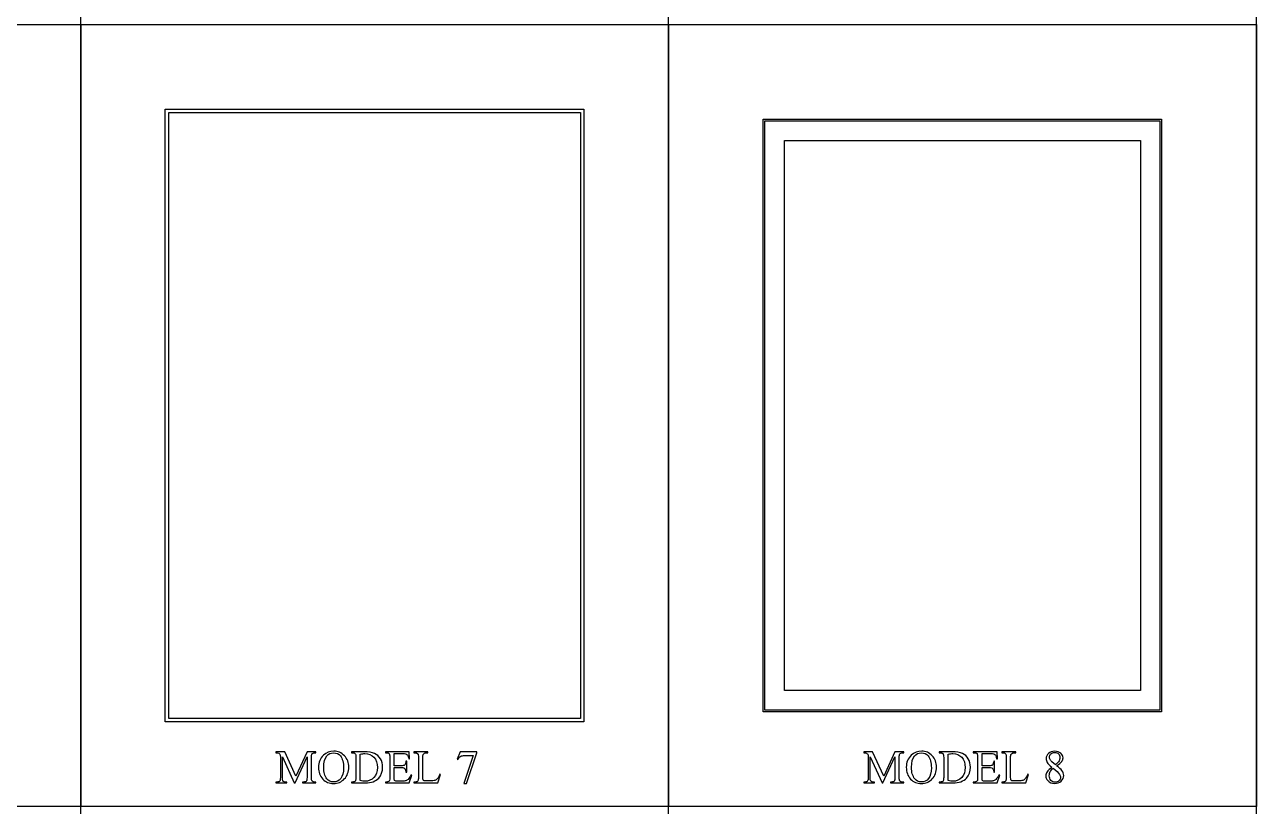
# Model space of a CAD drawing. Header units: millimetres. Extents: x 2553 to 3943, y 1218 to 3318.
# Drawn here: x 3215 to 3943, y 2143 to 2606 of the extents above; entities that cross this region are included whole.
import ezdxf

# ---------------------------------------------------------------- set-up
doc = ezdxf.new("R2010")
doc.units = ezdxf.units.MM
doc.layers.add('Katman 1', color=7, linetype='Continuous')

msp = doc.modelspace()

# ---------------------------------------------------------------- linework, layer by layer
for p, q in [((3248.43, 1218.25), (3248.43, 3068.25)), ((3595.93, 1218.25), (3595.93, 3068.25)), ((3943.43, 2143.25), (2553.43, 2143.25))]:
    msp.add_line(p, q)
msp.add_lwpolyline([(3943.43, 3068.25, 0.414214), (3693.43, 3318.25), (2803.43, 3318.25, 0.414214), (2553.43, 3068.25), (2553.43, 1218.25), (3943.43, 1218.25)], format="xyb", close=True)
for points in [[(2900.93, 2605.75), (3248.43, 2605.75), (3248.43, 2143.25), (2900.93, 2143.25)], [(3248.43, 2605.75), (3595.93, 2605.75), (3595.93, 2143.25), (3248.43, 2143.25)], [(3248.43, 2605.75), (3595.93, 2605.75), (3595.93, 2143.25), (3248.43, 2143.25)], [(3595.93, 2605.75), (3943.43, 2605.75), (3943.43, 2143.25), (3595.93, 2143.25)], [(3298.43, 2555.75), (3545.93, 2555.75), (3545.93, 2193.25), (3298.43, 2193.25)], [(3651.93, 2549.75), (3887.43, 2549.75), (3887.43, 2199.25), (3651.93, 2199.25)], [(3652.93, 2548.75), (3886.43, 2548.75), (3886.43, 2200.25), (3652.93, 2200.25)], [(3664.43, 2537.25), (3874.93, 2537.25), (3874.93, 2211.75), (3664.43, 2211.75)]]:
    msp.add_lwpolyline(points, close=True)
at = {"color": 1}
msp.add_lwpolyline([(3300.43, 2553.75), (3543.93, 2553.75), (3543.93, 2195.25), (3300.43, 2195.25)], close=True, dxfattribs=at)
at = {"layer": 'Katman 1', "color": 250}
for points, knots in [([(3374.71, 2157.15), (3374.71, 2157.15), (3367.63, 2172.58), (3367.63, 2172.58), (3367.63, 2172.58), (3367.63, 2160.33), (3367.63, 2160.33), (3367.63, 2159.2), (3367.75, 2158.49), (3368, 2158.21), (3368.34, 2157.83), (3368.87, 2157.64), (3369.6, 2157.64), (3369.6, 2157.64), (3370.26, 2157.64), (3370.26, 2157.64), (3370.26, 2157.64), (3370.26, 2157.15), (3370.26, 2157.15), (3370.26, 2157.15), (3363.81, 2157.15), (3363.81, 2157.15), (3363.81, 2157.15), (3363.81, 2157.64), (3363.81, 2157.64), (3363.81, 2157.64), (3364.47, 2157.64), (3364.47, 2157.64), (3365.25, 2157.64), (3365.81, 2157.88), (3366.14, 2158.35), (3366.34, 2158.64), (3366.44, 2159.3), (3366.44, 2160.33), (3366.44, 2160.33), (3366.44, 2172.31), (3366.44, 2172.31), (3366.44, 2173.12), (3366.35, 2173.71), (3366.17, 2174.07), (3366.04, 2174.33), (3365.8, 2174.55), (3365.46, 2174.73), (3365.12, 2174.91), (3364.57, 2174.99), (3363.81, 2174.99), (3363.81, 2174.99), (3363.81, 2175.49), (3363.81, 2175.49), (3363.81, 2175.49), (3369.07, 2175.49), (3369.07, 2175.49), (3369.07, 2175.49), (3375.68, 2161.15), (3375.68, 2161.15), (3375.68, 2161.15), (3382.24, 2175.49), (3382.24, 2175.49), (3382.24, 2175.49), (3387.44, 2175.49), (3387.44, 2175.49), (3387.44, 2175.49), (3387.44, 2174.99), (3387.44, 2174.99), (3387.44, 2174.99), (3386.8, 2174.99), (3386.8, 2174.99), (3386, 2174.99), (3385.45, 2174.76), (3385.11, 2174.29), (3384.92, 2174), (3384.81, 2173.34), (3384.81, 2172.31), (3384.81, 2172.31), (3384.81, 2160.33), (3384.81, 2160.33), (3384.81, 2159.2), (3384.94, 2158.49), (3385.2, 2158.21), (3385.53, 2157.83), (3386.07, 2157.64), (3386.8, 2157.64), (3386.8, 2157.64), (3387.44, 2157.64), (3387.44, 2157.64), (3387.44, 2157.64), (3387.44, 2157.15), (3387.44, 2157.15), (3387.44, 2157.15), (3379.58, 2157.15), (3379.58, 2157.15), (3379.58, 2157.15), (3379.58, 2157.64), (3379.58, 2157.64), (3379.58, 2157.64), (3380.24, 2157.64), (3380.24, 2157.64), (3381.04, 2157.64), (3381.59, 2157.88), (3381.91, 2158.35), (3382.11, 2158.64), (3382.21, 2159.3), (3382.21, 2160.33), (3382.21, 2160.33), (3382.21, 2172.58), (3382.21, 2172.58), (3382.21, 2172.58), (3375.16, 2157.15), (3375.16, 2157.15), (3375.16, 2157.15), (3374.71, 2157.15), (3374.71, 2157.15)], [0, 0, 0, 0, 0.027027, 0.027027, 0.027027, 0.054054, 0.054054, 0.054054, 0.081081, 0.081081, 0.081081, 0.108108, 0.108108, 0.108108, 0.135135, 0.135135, 0.135135, 0.162162, 0.162162, 0.162162, 0.189189, 0.189189, 0.189189, 0.216216, 0.216216, 0.216216, 0.243243, 0.243243, 0.243243, 0.27027, 0.27027, 0.27027, 0.297297, 0.297297, 0.297297, 0.324324, 0.324324, 0.324324, 0.351351, 0.351351, 0.351351, 0.378378, 0.378378, 0.378378, 0.405405, 0.405405, 0.405405, 0.432432, 0.432432, 0.432432, 0.459459, 0.459459, 0.459459, 0.486486, 0.486486, 0.486486, 0.513514, 0.513514, 0.513514, 0.540541, 0.540541, 0.540541, 0.567568, 0.567568, 0.567568, 0.594595, 0.594595, 0.594595, 0.621622, 0.621622, 0.621622, 0.648649, 0.648649, 0.648649, 0.675676, 0.675676, 0.675676, 0.702703, 0.702703, 0.702703, 0.72973, 0.72973, 0.72973, 0.756757, 0.756757, 0.756757, 0.783784, 0.783784, 0.783784, 0.810811, 0.810811, 0.810811, 0.837838, 0.837838, 0.837838, 0.864865, 0.864865, 0.864865, 0.891892, 0.891892, 0.891892, 0.918919, 0.918919, 0.918919, 0.945946, 0.945946, 0.945946, 0.972973, 0.972973, 0.972973, 1, 1, 1, 1]), ([(3398.11, 2175.91), (3400.49, 2175.91), (3402.55, 2175), (3404.29, 2173.2), (3406.03, 2171.39), (3406.9, 2169.13), (3406.9, 2166.43), (3406.9, 2163.64), (3406.02, 2161.33), (3404.27, 2159.49), (3402.51, 2157.65), (3400.39, 2156.73), (3397.89, 2156.73), (3395.38, 2156.73), (3393.26, 2157.63), (3391.54, 2159.42), (3389.83, 2161.22), (3388.97, 2163.54), (3388.97, 2166.39), (3388.97, 2169.3), (3389.96, 2171.67), (3391.94, 2173.51), (3393.66, 2175.11), (3395.72, 2175.91), (3398.11, 2175.91)], [0, 0, 0, 0, 0.125, 0.125, 0.125, 0.25, 0.25, 0.25, 0.375, 0.375, 0.375, 0.5, 0.5, 0.5, 0.625, 0.625, 0.625, 0.75, 0.75, 0.75, 0.875, 0.875, 0.875, 1, 1, 1, 1]), ([(3397.85, 2174.94), (3396.22, 2174.94), (3394.9, 2174.33), (3393.92, 2173.11), (3392.69, 2171.6), (3392.07, 2169.38), (3392.07, 2166.45), (3392.07, 2163.46), (3392.71, 2161.15), (3393.98, 2159.54), (3394.96, 2158.31), (3396.26, 2157.7), (3397.87, 2157.7), (3399.59, 2157.7), (3401, 2158.37), (3402.12, 2159.71), (3403.24, 2161.06), (3403.8, 2163.18), (3403.8, 2166.07), (3403.8, 2169.21), (3403.18, 2171.56), (3401.95, 2173.1), (3400.96, 2174.33), (3399.6, 2174.94), (3397.85, 2174.94)], [0, 0, 0, 0, 0.125, 0.125, 0.125, 0.25, 0.25, 0.25, 0.375, 0.375, 0.375, 0.5, 0.5, 0.5, 0.625, 0.625, 0.625, 0.75, 0.75, 0.75, 0.875, 0.875, 0.875, 1, 1, 1, 1]), ([(3408.45, 2157.15), (3408.45, 2157.15), (3408.45, 2157.64), (3408.45, 2157.64), (3408.45, 2157.64), (3409.14, 2157.64), (3409.14, 2157.64), (3409.92, 2157.64), (3410.47, 2157.89), (3410.79, 2158.39), (3410.99, 2158.68), (3411.08, 2159.35), (3411.08, 2160.38), (3411.08, 2160.38), (3411.08, 2172.25), (3411.08, 2172.25), (3411.08, 2173.4), (3410.96, 2174.11), (3410.7, 2174.4), (3410.35, 2174.8), (3409.83, 2174.99), (3409.14, 2174.99), (3409.14, 2174.99), (3408.45, 2174.99), (3408.45, 2174.99), (3408.45, 2174.99), (3408.45, 2175.49), (3408.45, 2175.49), (3408.45, 2175.49), (3415.91, 2175.49), (3415.91, 2175.49), (3418.65, 2175.49), (3420.74, 2175.18), (3422.16, 2174.56), (3423.59, 2173.94), (3424.74, 2172.9), (3425.61, 2171.45), (3426.48, 2169.99), (3426.91, 2168.32), (3426.91, 2166.42), (3426.91, 2163.86), (3426.14, 2161.73), (3424.59, 2160.01), (3422.85, 2158.1), (3420.2, 2157.15), (3416.64, 2157.15), (3416.64, 2157.15), (3408.45, 2157.15), (3408.45, 2157.15)], [0, 0, 0, 0, 0.0625, 0.0625, 0.0625, 0.125, 0.125, 0.125, 0.1875, 0.1875, 0.1875, 0.25, 0.25, 0.25, 0.3125, 0.3125, 0.3125, 0.375, 0.375, 0.375, 0.4375, 0.4375, 0.4375, 0.5, 0.5, 0.5, 0.5625, 0.5625, 0.5625, 0.625, 0.625, 0.625, 0.6875, 0.6875, 0.6875, 0.75, 0.75, 0.75, 0.8125, 0.8125, 0.8125, 0.875, 0.875, 0.875, 0.9375, 0.9375, 0.9375, 1, 1, 1, 1]), ([(3413.68, 2158.49), (3414.83, 2158.24), (3415.78, 2158.11), (3416.56, 2158.11), (3418.64, 2158.11), (3420.37, 2158.85), (3421.75, 2160.32), (3423.12, 2161.79), (3423.81, 2163.78), (3423.81, 2166.29), (3423.81, 2168.82), (3423.12, 2170.82), (3421.75, 2172.28), (3420.37, 2173.74), (3418.61, 2174.47), (3416.45, 2174.47), (3415.64, 2174.47), (3414.72, 2174.34), (3413.68, 2174.08), (3413.68, 2174.08), (3413.68, 2158.49), (3413.68, 2158.49)], [0, 0, 0, 0, 0.142857, 0.142857, 0.142857, 0.285714, 0.285714, 0.285714, 0.428571, 0.428571, 0.428571, 0.571429, 0.571429, 0.571429, 0.714286, 0.714286, 0.714286, 0.857143, 0.857143, 0.857143, 1, 1, 1, 1]), ([(3433.75, 2174.5), (3433.75, 2174.5), (3433.75, 2167.25), (3433.75, 2167.25), (3433.75, 2167.25), (3437.79, 2167.25), (3437.79, 2167.25), (3438.84, 2167.25), (3439.53, 2167.4), (3439.88, 2167.72), (3440.35, 2168.13), (3440.61, 2168.86), (3440.67, 2169.9), (3440.67, 2169.9), (3441.17, 2169.9), (3441.17, 2169.9), (3441.17, 2169.9), (3441.17, 2163.51), (3441.17, 2163.51), (3441.17, 2163.51), (3440.67, 2163.51), (3440.67, 2163.51), (3440.54, 2164.4), (3440.41, 2164.98), (3440.29, 2165.23), (3440.13, 2165.55), (3439.86, 2165.8), (3439.49, 2165.98), (3439.12, 2166.16), (3438.56, 2166.25), (3437.79, 2166.25), (3437.79, 2166.25), (3433.75, 2166.25), (3433.75, 2166.25), (3433.75, 2166.25), (3433.75, 2160.2), (3433.75, 2160.2), (3433.75, 2159.39), (3433.79, 2158.89), (3433.86, 2158.72), (3433.93, 2158.54), (3434.05, 2158.4), (3434.23, 2158.3), (3434.41, 2158.19), (3434.76, 2158.14), (3435.26, 2158.14), (3435.26, 2158.14), (3438.37, 2158.14), (3438.37, 2158.14), (3439.4, 2158.14), (3440.15, 2158.22), (3440.62, 2158.36), (3441.09, 2158.5), (3441.54, 2158.79), (3441.97, 2159.21), (3442.53, 2159.77), (3443.1, 2160.61), (3443.68, 2161.74), (3443.68, 2161.74), (3444.24, 2161.74), (3444.24, 2161.74), (3444.24, 2161.74), (3442.66, 2157.15), (3442.66, 2157.15), (3442.66, 2157.15), (3428.52, 2157.15), (3428.52, 2157.15), (3428.52, 2157.15), (3428.52, 2157.64), (3428.52, 2157.64), (3428.52, 2157.64), (3429.17, 2157.64), (3429.17, 2157.64), (3429.6, 2157.64), (3430.01, 2157.75), (3430.4, 2157.96), (3430.69, 2158.1), (3430.89, 2158.32), (3430.99, 2158.61), (3431.1, 2158.9), (3431.15, 2159.49), (3431.15, 2160.38), (3431.15, 2160.38), (3431.15, 2172.31), (3431.15, 2172.31), (3431.15, 2173.47), (3431.03, 2174.19), (3430.8, 2174.45), (3430.47, 2174.81), (3429.93, 2174.99), (3429.17, 2174.99), (3429.17, 2174.99), (3428.52, 2174.99), (3428.52, 2174.99), (3428.52, 2174.99), (3428.52, 2175.49), (3428.52, 2175.49), (3428.52, 2175.49), (3442.66, 2175.49), (3442.66, 2175.49), (3442.66, 2175.49), (3442.85, 2171.45), (3442.85, 2171.45), (3442.85, 2171.45), (3442.33, 2171.45), (3442.33, 2171.45), (3442.14, 2172.43), (3441.93, 2173.09), (3441.7, 2173.46), (3441.47, 2173.82), (3441.13, 2174.1), (3440.68, 2174.29), (3440.32, 2174.43), (3439.69, 2174.5), (3438.78, 2174.5), (3438.78, 2174.5), (3433.75, 2174.5), (3433.75, 2174.5)], [0, 0, 0, 0, 0.025641, 0.025641, 0.025641, 0.051282, 0.051282, 0.051282, 0.076923, 0.076923, 0.076923, 0.102564, 0.102564, 0.102564, 0.128205, 0.128205, 0.128205, 0.153846, 0.153846, 0.153846, 0.179487, 0.179487, 0.179487, 0.205128, 0.205128, 0.205128, 0.230769, 0.230769, 0.230769, 0.25641, 0.25641, 0.25641, 0.282051, 0.282051, 0.282051, 0.307692, 0.307692, 0.307692, 0.333333, 0.333333, 0.333333, 0.358974, 0.358974, 0.358974, 0.384615, 0.384615, 0.384615, 0.410256, 0.410256, 0.410256, 0.435897, 0.435897, 0.435897, 0.461538, 0.461538, 0.461538, 0.487179, 0.487179, 0.487179, 0.512821, 0.512821, 0.512821, 0.538462, 0.538462, 0.538462, 0.564103, 0.564103, 0.564103, 0.589744, 0.589744, 0.589744, 0.615385, 0.615385, 0.615385, 0.641026, 0.641026, 0.641026, 0.666667, 0.666667, 0.666667, 0.692308, 0.692308, 0.692308, 0.717949, 0.717949, 0.717949, 0.74359, 0.74359, 0.74359, 0.769231, 0.769231, 0.769231, 0.794872, 0.794872, 0.794872, 0.820513, 0.820513, 0.820513, 0.846154, 0.846154, 0.846154, 0.871795, 0.871795, 0.871795, 0.897436, 0.897436, 0.897436, 0.923077, 0.923077, 0.923077, 0.948718, 0.948718, 0.948718, 0.974359, 0.974359, 0.974359, 1, 1, 1, 1]), ([(3460.75, 2162.21), (3460.75, 2162.21), (3461.19, 2162.11), (3461.19, 2162.11), (3461.19, 2162.11), (3459.62, 2157.15), (3459.62, 2157.15), (3459.62, 2157.15), (3445.42, 2157.15), (3445.42, 2157.15), (3445.42, 2157.15), (3445.42, 2157.64), (3445.42, 2157.64), (3445.42, 2157.64), (3446.11, 2157.64), (3446.11, 2157.64), (3446.88, 2157.64), (3447.44, 2157.89), (3447.77, 2158.4), (3447.96, 2158.68), (3448.05, 2159.35), (3448.05, 2160.38), (3448.05, 2160.38), (3448.05, 2172.25), (3448.05, 2172.25), (3448.05, 2173.4), (3447.93, 2174.11), (3447.67, 2174.4), (3447.32, 2174.8), (3446.8, 2174.99), (3446.11, 2174.99), (3446.11, 2174.99), (3445.42, 2174.99), (3445.42, 2174.99), (3445.42, 2174.99), (3445.42, 2175.49), (3445.42, 2175.49), (3445.42, 2175.49), (3453.72, 2175.49), (3453.72, 2175.49), (3453.72, 2175.49), (3453.72, 2174.99), (3453.72, 2174.99), (3452.75, 2175), (3452.07, 2174.92), (3451.67, 2174.73), (3451.28, 2174.54), (3451.01, 2174.3), (3450.87, 2174.02), (3450.73, 2173.74), (3450.65, 2173.05), (3450.65, 2171.98), (3450.65, 2171.98), (3450.65, 2160.41), (3450.65, 2160.41), (3450.65, 2159.66), (3450.73, 2159.15), (3450.87, 2158.87), (3450.98, 2158.67), (3451.15, 2158.53), (3451.37, 2158.44), (3451.59, 2158.35), (3452.3, 2158.31), (3453.48, 2158.31), (3453.48, 2158.31), (3454.82, 2158.31), (3454.82, 2158.31), (3456.23, 2158.31), (3457.22, 2158.41), (3457.79, 2158.62), (3458.35, 2158.82), (3458.88, 2159.19), (3459.35, 2159.72), (3459.81, 2160.24), (3460.28, 2161.08), (3460.75, 2162.21)], [0, 0, 0, 0, 0.04, 0.04, 0.04, 0.08, 0.08, 0.08, 0.12, 0.12, 0.12, 0.16, 0.16, 0.16, 0.2, 0.2, 0.2, 0.24, 0.24, 0.24, 0.28, 0.28, 0.28, 0.32, 0.32, 0.32, 0.36, 0.36, 0.36, 0.4, 0.4, 0.4, 0.44, 0.44, 0.44, 0.48, 0.48, 0.48, 0.52, 0.52, 0.52, 0.56, 0.56, 0.56, 0.6, 0.6, 0.6, 0.64, 0.64, 0.64, 0.68, 0.68, 0.68, 0.72, 0.72, 0.72, 0.76, 0.76, 0.76, 0.8, 0.8, 0.8, 0.84, 0.84, 0.84, 0.88, 0.88, 0.88, 0.92, 0.92, 0.92, 0.96, 0.96, 0.96, 1, 1, 1, 1]), ([(3472.71, 2175.49), (3472.71, 2175.49), (3482.53, 2175.49), (3482.53, 2175.49), (3482.53, 2175.49), (3482.53, 2174.96), (3482.53, 2174.96), (3482.53, 2174.96), (3476.44, 2156.76), (3476.44, 2156.76), (3476.44, 2156.76), (3474.92, 2156.76), (3474.92, 2156.76), (3474.92, 2156.76), (3480.4, 2173.28), (3480.4, 2173.28), (3480.4, 2173.28), (3475.36, 2173.28), (3475.36, 2173.28), (3474.34, 2173.28), (3473.61, 2173.16), (3473.18, 2172.91), (3472.43, 2172.5), (3471.82, 2171.86), (3471.36, 2171), (3471.36, 2171), (3470.96, 2171.14), (3470.96, 2171.14), (3470.96, 2171.14), (3472.71, 2175.49), (3472.71, 2175.49)], [0, 0, 0, 0, 0.1, 0.1, 0.1, 0.2, 0.2, 0.2, 0.3, 0.3, 0.3, 0.4, 0.4, 0.4, 0.5, 0.5, 0.5, 0.6, 0.6, 0.6, 0.7, 0.7, 0.7, 0.8, 0.8, 0.8, 0.9, 0.9, 0.9, 1, 1, 1, 1]), ([(3722.21, 2157.15), (3722.21, 2157.15), (3715.13, 2172.58), (3715.13, 2172.58), (3715.13, 2172.58), (3715.13, 2160.33), (3715.13, 2160.33), (3715.13, 2159.2), (3715.25, 2158.49), (3715.5, 2158.21), (3715.84, 2157.83), (3716.37, 2157.64), (3717.1, 2157.64), (3717.1, 2157.64), (3717.76, 2157.64), (3717.76, 2157.64), (3717.76, 2157.64), (3717.76, 2157.15), (3717.76, 2157.15), (3717.76, 2157.15), (3711.31, 2157.15), (3711.31, 2157.15), (3711.31, 2157.15), (3711.31, 2157.64), (3711.31, 2157.64), (3711.31, 2157.64), (3711.97, 2157.64), (3711.97, 2157.64), (3712.75, 2157.64), (3713.31, 2157.88), (3713.64, 2158.35), (3713.84, 2158.64), (3713.94, 2159.3), (3713.94, 2160.33), (3713.94, 2160.33), (3713.94, 2172.31), (3713.94, 2172.31), (3713.94, 2173.12), (3713.85, 2173.71), (3713.67, 2174.07), (3713.54, 2174.33), (3713.3, 2174.55), (3712.96, 2174.73), (3712.62, 2174.91), (3712.07, 2174.99), (3711.31, 2174.99), (3711.31, 2174.99), (3711.31, 2175.49), (3711.31, 2175.49), (3711.31, 2175.49), (3716.57, 2175.49), (3716.57, 2175.49), (3716.57, 2175.49), (3723.18, 2161.15), (3723.18, 2161.15), (3723.18, 2161.15), (3729.74, 2175.49), (3729.74, 2175.49), (3729.74, 2175.49), (3734.94, 2175.49), (3734.94, 2175.49), (3734.94, 2175.49), (3734.94, 2174.99), (3734.94, 2174.99), (3734.94, 2174.99), (3734.3, 2174.99), (3734.3, 2174.99), (3733.5, 2174.99), (3732.95, 2174.76), (3732.61, 2174.29), (3732.42, 2174), (3732.31, 2173.34), (3732.31, 2172.31), (3732.31, 2172.31), (3732.31, 2160.33), (3732.31, 2160.33), (3732.31, 2159.2), (3732.44, 2158.49), (3732.7, 2158.21), (3733.03, 2157.83), (3733.57, 2157.64), (3734.3, 2157.64), (3734.3, 2157.64), (3734.94, 2157.64), (3734.94, 2157.64), (3734.94, 2157.64), (3734.94, 2157.15), (3734.94, 2157.15), (3734.94, 2157.15), (3727.08, 2157.15), (3727.08, 2157.15), (3727.08, 2157.15), (3727.08, 2157.64), (3727.08, 2157.64), (3727.08, 2157.64), (3727.74, 2157.64), (3727.74, 2157.64), (3728.54, 2157.64), (3729.09, 2157.88), (3729.41, 2158.35), (3729.61, 2158.64), (3729.71, 2159.3), (3729.71, 2160.33), (3729.71, 2160.33), (3729.71, 2172.58), (3729.71, 2172.58), (3729.71, 2172.58), (3722.66, 2157.15), (3722.66, 2157.15), (3722.66, 2157.15), (3722.21, 2157.15), (3722.21, 2157.15)], [0, 0, 0, 0, 0.027027, 0.027027, 0.027027, 0.054054, 0.054054, 0.054054, 0.081081, 0.081081, 0.081081, 0.108108, 0.108108, 0.108108, 0.135135, 0.135135, 0.135135, 0.162162, 0.162162, 0.162162, 0.189189, 0.189189, 0.189189, 0.216216, 0.216216, 0.216216, 0.243243, 0.243243, 0.243243, 0.27027, 0.27027, 0.27027, 0.297297, 0.297297, 0.297297, 0.324324, 0.324324, 0.324324, 0.351351, 0.351351, 0.351351, 0.378378, 0.378378, 0.378378, 0.405405, 0.405405, 0.405405, 0.432432, 0.432432, 0.432432, 0.459459, 0.459459, 0.459459, 0.486486, 0.486486, 0.486486, 0.513514, 0.513514, 0.513514, 0.540541, 0.540541, 0.540541, 0.567568, 0.567568, 0.567568, 0.594595, 0.594595, 0.594595, 0.621622, 0.621622, 0.621622, 0.648649, 0.648649, 0.648649, 0.675676, 0.675676, 0.675676, 0.702703, 0.702703, 0.702703, 0.72973, 0.72973, 0.72973, 0.756757, 0.756757, 0.756757, 0.783784, 0.783784, 0.783784, 0.810811, 0.810811, 0.810811, 0.837838, 0.837838, 0.837838, 0.864865, 0.864865, 0.864865, 0.891892, 0.891892, 0.891892, 0.918919, 0.918919, 0.918919, 0.945946, 0.945946, 0.945946, 0.972973, 0.972973, 0.972973, 1, 1, 1, 1]), ([(3745.61, 2175.91), (3747.99, 2175.91), (3750.05, 2175), (3751.79, 2173.2), (3753.53, 2171.39), (3754.4, 2169.13), (3754.4, 2166.43), (3754.4, 2163.64), (3753.52, 2161.33), (3751.77, 2159.49), (3750.01, 2157.65), (3747.89, 2156.73), (3745.39, 2156.73), (3742.88, 2156.73), (3740.76, 2157.63), (3739.04, 2159.42), (3737.33, 2161.22), (3736.47, 2163.54), (3736.47, 2166.39), (3736.47, 2169.3), (3737.46, 2171.67), (3739.44, 2173.51), (3741.16, 2175.11), (3743.22, 2175.91), (3745.61, 2175.91)], [0, 0, 0, 0, 0.125, 0.125, 0.125, 0.25, 0.25, 0.25, 0.375, 0.375, 0.375, 0.5, 0.5, 0.5, 0.625, 0.625, 0.625, 0.75, 0.75, 0.75, 0.875, 0.875, 0.875, 1, 1, 1, 1]), ([(3745.35, 2174.94), (3743.72, 2174.94), (3742.4, 2174.33), (3741.42, 2173.11), (3740.19, 2171.6), (3739.57, 2169.38), (3739.57, 2166.45), (3739.57, 2163.46), (3740.21, 2161.15), (3741.48, 2159.54), (3742.46, 2158.31), (3743.76, 2157.7), (3745.37, 2157.7), (3747.09, 2157.7), (3748.5, 2158.37), (3749.62, 2159.71), (3750.74, 2161.06), (3751.3, 2163.18), (3751.3, 2166.07), (3751.3, 2169.21), (3750.68, 2171.56), (3749.45, 2173.1), (3748.46, 2174.33), (3747.1, 2174.94), (3745.35, 2174.94)], [0, 0, 0, 0, 0.125, 0.125, 0.125, 0.25, 0.25, 0.25, 0.375, 0.375, 0.375, 0.5, 0.5, 0.5, 0.625, 0.625, 0.625, 0.75, 0.75, 0.75, 0.875, 0.875, 0.875, 1, 1, 1, 1]), ([(3755.95, 2157.15), (3755.95, 2157.15), (3755.95, 2157.64), (3755.95, 2157.64), (3755.95, 2157.64), (3756.64, 2157.64), (3756.64, 2157.64), (3757.42, 2157.64), (3757.97, 2157.89), (3758.29, 2158.39), (3758.49, 2158.68), (3758.58, 2159.35), (3758.58, 2160.38), (3758.58, 2160.38), (3758.58, 2172.25), (3758.58, 2172.25), (3758.58, 2173.4), (3758.46, 2174.11), (3758.2, 2174.4), (3757.85, 2174.8), (3757.33, 2174.99), (3756.64, 2174.99), (3756.64, 2174.99), (3755.95, 2174.99), (3755.95, 2174.99), (3755.95, 2174.99), (3755.95, 2175.49), (3755.95, 2175.49), (3755.95, 2175.49), (3763.41, 2175.49), (3763.41, 2175.49), (3766.15, 2175.49), (3768.24, 2175.18), (3769.66, 2174.56), (3771.09, 2173.94), (3772.24, 2172.9), (3773.11, 2171.45), (3773.98, 2169.99), (3774.41, 2168.32), (3774.41, 2166.42), (3774.41, 2163.86), (3773.64, 2161.73), (3772.09, 2160.01), (3770.35, 2158.1), (3767.7, 2157.15), (3764.14, 2157.15), (3764.14, 2157.15), (3755.95, 2157.15), (3755.95, 2157.15)], [0, 0, 0, 0, 0.0625, 0.0625, 0.0625, 0.125, 0.125, 0.125, 0.1875, 0.1875, 0.1875, 0.25, 0.25, 0.25, 0.3125, 0.3125, 0.3125, 0.375, 0.375, 0.375, 0.4375, 0.4375, 0.4375, 0.5, 0.5, 0.5, 0.5625, 0.5625, 0.5625, 0.625, 0.625, 0.625, 0.6875, 0.6875, 0.6875, 0.75, 0.75, 0.75, 0.8125, 0.8125, 0.8125, 0.875, 0.875, 0.875, 0.9375, 0.9375, 0.9375, 1, 1, 1, 1]), ([(3761.18, 2158.49), (3762.33, 2158.24), (3763.28, 2158.11), (3764.06, 2158.11), (3766.14, 2158.11), (3767.87, 2158.85), (3769.25, 2160.32), (3770.62, 2161.79), (3771.31, 2163.78), (3771.31, 2166.29), (3771.31, 2168.82), (3770.62, 2170.82), (3769.25, 2172.28), (3767.87, 2173.74), (3766.11, 2174.47), (3763.95, 2174.47), (3763.14, 2174.47), (3762.22, 2174.34), (3761.18, 2174.08), (3761.18, 2174.08), (3761.18, 2158.49), (3761.18, 2158.49)], [0, 0, 0, 0, 0.142857, 0.142857, 0.142857, 0.285714, 0.285714, 0.285714, 0.428571, 0.428571, 0.428571, 0.571429, 0.571429, 0.571429, 0.714286, 0.714286, 0.714286, 0.857143, 0.857143, 0.857143, 1, 1, 1, 1]), ([(3781.25, 2174.5), (3781.25, 2174.5), (3781.25, 2167.25), (3781.25, 2167.25), (3781.25, 2167.25), (3785.29, 2167.25), (3785.29, 2167.25), (3786.34, 2167.25), (3787.03, 2167.4), (3787.38, 2167.72), (3787.85, 2168.13), (3788.11, 2168.86), (3788.17, 2169.9), (3788.17, 2169.9), (3788.67, 2169.9), (3788.67, 2169.9), (3788.67, 2169.9), (3788.67, 2163.51), (3788.67, 2163.51), (3788.67, 2163.51), (3788.17, 2163.51), (3788.17, 2163.51), (3788.04, 2164.4), (3787.91, 2164.98), (3787.79, 2165.23), (3787.63, 2165.55), (3787.36, 2165.8), (3786.99, 2165.98), (3786.62, 2166.16), (3786.06, 2166.25), (3785.29, 2166.25), (3785.29, 2166.25), (3781.25, 2166.25), (3781.25, 2166.25), (3781.25, 2166.25), (3781.25, 2160.2), (3781.25, 2160.2), (3781.25, 2159.39), (3781.29, 2158.89), (3781.36, 2158.72), (3781.43, 2158.54), (3781.55, 2158.4), (3781.73, 2158.3), (3781.91, 2158.19), (3782.26, 2158.14), (3782.76, 2158.14), (3782.76, 2158.14), (3785.87, 2158.14), (3785.87, 2158.14), (3786.9, 2158.14), (3787.65, 2158.22), (3788.12, 2158.36), (3788.59, 2158.5), (3789.04, 2158.79), (3789.47, 2159.21), (3790.03, 2159.77), (3790.6, 2160.61), (3791.18, 2161.74), (3791.18, 2161.74), (3791.74, 2161.74), (3791.74, 2161.74), (3791.74, 2161.74), (3790.16, 2157.15), (3790.16, 2157.15), (3790.16, 2157.15), (3776.02, 2157.15), (3776.02, 2157.15), (3776.02, 2157.15), (3776.02, 2157.64), (3776.02, 2157.64), (3776.02, 2157.64), (3776.67, 2157.64), (3776.67, 2157.64), (3777.1, 2157.64), (3777.51, 2157.75), (3777.9, 2157.96), (3778.19, 2158.1), (3778.39, 2158.32), (3778.49, 2158.61), (3778.6, 2158.9), (3778.65, 2159.49), (3778.65, 2160.38), (3778.65, 2160.38), (3778.65, 2172.31), (3778.65, 2172.31), (3778.65, 2173.47), (3778.53, 2174.19), (3778.3, 2174.45), (3777.97, 2174.81), (3777.43, 2174.99), (3776.67, 2174.99), (3776.67, 2174.99), (3776.02, 2174.99), (3776.02, 2174.99), (3776.02, 2174.99), (3776.02, 2175.49), (3776.02, 2175.49), (3776.02, 2175.49), (3790.16, 2175.49), (3790.16, 2175.49), (3790.16, 2175.49), (3790.35, 2171.45), (3790.35, 2171.45), (3790.35, 2171.45), (3789.83, 2171.45), (3789.83, 2171.45), (3789.64, 2172.43), (3789.43, 2173.09), (3789.2, 2173.46), (3788.97, 2173.82), (3788.63, 2174.1), (3788.18, 2174.29), (3787.82, 2174.43), (3787.19, 2174.5), (3786.28, 2174.5), (3786.28, 2174.5), (3781.25, 2174.5), (3781.25, 2174.5)], [0, 0, 0, 0, 0.025641, 0.025641, 0.025641, 0.051282, 0.051282, 0.051282, 0.076923, 0.076923, 0.076923, 0.102564, 0.102564, 0.102564, 0.128205, 0.128205, 0.128205, 0.153846, 0.153846, 0.153846, 0.179487, 0.179487, 0.179487, 0.205128, 0.205128, 0.205128, 0.230769, 0.230769, 0.230769, 0.25641, 0.25641, 0.25641, 0.282051, 0.282051, 0.282051, 0.307692, 0.307692, 0.307692, 0.333333, 0.333333, 0.333333, 0.358974, 0.358974, 0.358974, 0.384615, 0.384615, 0.384615, 0.410256, 0.410256, 0.410256, 0.435897, 0.435897, 0.435897, 0.461538, 0.461538, 0.461538, 0.487179, 0.487179, 0.487179, 0.512821, 0.512821, 0.512821, 0.538462, 0.538462, 0.538462, 0.564103, 0.564103, 0.564103, 0.589744, 0.589744, 0.589744, 0.615385, 0.615385, 0.615385, 0.641026, 0.641026, 0.641026, 0.666667, 0.666667, 0.666667, 0.692308, 0.692308, 0.692308, 0.717949, 0.717949, 0.717949, 0.74359, 0.74359, 0.74359, 0.769231, 0.769231, 0.769231, 0.794872, 0.794872, 0.794872, 0.820513, 0.820513, 0.820513, 0.846154, 0.846154, 0.846154, 0.871795, 0.871795, 0.871795, 0.897436, 0.897436, 0.897436, 0.923077, 0.923077, 0.923077, 0.948718, 0.948718, 0.948718, 0.974359, 0.974359, 0.974359, 1, 1, 1, 1]), ([(3808.25, 2162.21), (3808.25, 2162.21), (3808.69, 2162.11), (3808.69, 2162.11), (3808.69, 2162.11), (3807.12, 2157.15), (3807.12, 2157.15), (3807.12, 2157.15), (3792.92, 2157.15), (3792.92, 2157.15), (3792.92, 2157.15), (3792.92, 2157.64), (3792.92, 2157.64), (3792.92, 2157.64), (3793.61, 2157.64), (3793.61, 2157.64), (3794.38, 2157.64), (3794.94, 2157.89), (3795.27, 2158.4), (3795.46, 2158.68), (3795.55, 2159.35), (3795.55, 2160.38), (3795.55, 2160.38), (3795.55, 2172.25), (3795.55, 2172.25), (3795.55, 2173.4), (3795.43, 2174.11), (3795.17, 2174.4), (3794.82, 2174.8), (3794.3, 2174.99), (3793.61, 2174.99), (3793.61, 2174.99), (3792.92, 2174.99), (3792.92, 2174.99), (3792.92, 2174.99), (3792.92, 2175.49), (3792.92, 2175.49), (3792.92, 2175.49), (3801.22, 2175.49), (3801.22, 2175.49), (3801.22, 2175.49), (3801.22, 2174.99), (3801.22, 2174.99), (3800.25, 2175), (3799.57, 2174.92), (3799.17, 2174.73), (3798.78, 2174.54), (3798.51, 2174.3), (3798.37, 2174.02), (3798.23, 2173.74), (3798.15, 2173.05), (3798.15, 2171.98), (3798.15, 2171.98), (3798.15, 2160.41), (3798.15, 2160.41), (3798.15, 2159.66), (3798.23, 2159.15), (3798.37, 2158.87), (3798.48, 2158.67), (3798.65, 2158.53), (3798.87, 2158.44), (3799.09, 2158.35), (3799.8, 2158.31), (3800.98, 2158.31), (3800.98, 2158.31), (3802.32, 2158.31), (3802.32, 2158.31), (3803.73, 2158.31), (3804.72, 2158.41), (3805.29, 2158.62), (3805.85, 2158.82), (3806.38, 2159.19), (3806.85, 2159.72), (3807.31, 2160.24), (3807.78, 2161.08), (3808.25, 2162.21)], [0, 0, 0, 0, 0.04, 0.04, 0.04, 0.08, 0.08, 0.08, 0.12, 0.12, 0.12, 0.16, 0.16, 0.16, 0.2, 0.2, 0.2, 0.24, 0.24, 0.24, 0.28, 0.28, 0.28, 0.32, 0.32, 0.32, 0.36, 0.36, 0.36, 0.4, 0.4, 0.4, 0.44, 0.44, 0.44, 0.48, 0.48, 0.48, 0.52, 0.52, 0.52, 0.56, 0.56, 0.56, 0.6, 0.6, 0.6, 0.64, 0.64, 0.64, 0.68, 0.68, 0.68, 0.72, 0.72, 0.72, 0.76, 0.76, 0.76, 0.8, 0.8, 0.8, 0.84, 0.84, 0.84, 0.88, 0.88, 0.88, 0.92, 0.92, 0.92, 0.96, 0.96, 0.96, 1, 1, 1, 1]), ([(3822.59, 2166.38), (3821.12, 2167.57), (3820.18, 2168.53), (3819.76, 2169.25), (3819.34, 2169.97), (3819.13, 2170.71), (3819.13, 2171.49), (3819.13, 2172.68), (3819.59, 2173.7), (3820.52, 2174.56), (3821.44, 2175.42), (3822.66, 2175.85), (3824.19, 2175.85), (3825.67, 2175.85), (3826.86, 2175.45), (3827.77, 2174.65), (3828.67, 2173.85), (3829.12, 2172.94), (3829.12, 2171.91), (3829.12, 2171.23), (3828.88, 2170.53), (3828.39, 2169.81), (3827.9, 2169.1), (3826.89, 2168.27), (3825.35, 2167.31), (3826.94, 2166.08), (3827.99, 2165.12), (3828.51, 2164.41), (3829.2, 2163.5), (3829.54, 2162.53), (3829.54, 2161.51), (3829.54, 2160.23), (3829.04, 2159.12), (3828.06, 2158.21), (3827.07, 2157.3), (3825.78, 2156.84), (3824.18, 2156.84), (3822.44, 2156.84), (3821.08, 2157.39), (3820.11, 2158.47), (3819.33, 2159.35), (3818.94, 2160.3), (3818.94, 2161.34), (3818.94, 2162.15), (3819.21, 2162.95), (3819.76, 2163.75), (3820.3, 2164.54), (3821.25, 2165.42), (3822.59, 2166.38)], [0, 0, 0, 0, 0.0625, 0.0625, 0.0625, 0.125, 0.125, 0.125, 0.1875, 0.1875, 0.1875, 0.25, 0.25, 0.25, 0.3125, 0.3125, 0.3125, 0.375, 0.375, 0.375, 0.4375, 0.4375, 0.4375, 0.5, 0.5, 0.5, 0.5625, 0.5625, 0.5625, 0.625, 0.625, 0.625, 0.6875, 0.6875, 0.6875, 0.75, 0.75, 0.75, 0.8125, 0.8125, 0.8125, 0.875, 0.875, 0.875, 0.9375, 0.9375, 0.9375, 1, 1, 1, 1]), ([(3824.71, 2167.83), (3825.8, 2168.81), (3826.49, 2169.58), (3826.78, 2170.15), (3827.07, 2170.71), (3827.21, 2171.35), (3827.21, 2172.07), (3827.21, 2173.02), (3826.94, 2173.76), (3826.41, 2174.3), (3825.87, 2174.84), (3825.15, 2175.1), (3824.22, 2175.1), (3823.3, 2175.1), (3822.54, 2174.84), (3821.97, 2174.3), (3821.39, 2173.77), (3821.1, 2173.14), (3821.1, 2172.43), (3821.1, 2171.96), (3821.22, 2171.49), (3821.46, 2171.02), (3821.7, 2170.55), (3822.04, 2170.1), (3822.49, 2169.68), (3822.49, 2169.68), (3824.71, 2167.83), (3824.71, 2167.83)], [0, 0, 0, 0, 0.111111, 0.111111, 0.111111, 0.222222, 0.222222, 0.222222, 0.333333, 0.333333, 0.333333, 0.444444, 0.444444, 0.444444, 0.555556, 0.555556, 0.555556, 0.666667, 0.666667, 0.666667, 0.777778, 0.777778, 0.777778, 0.888889, 0.888889, 0.888889, 1, 1, 1, 1]), ([(3823.22, 2165.87), (3822.47, 2165.24), (3821.92, 2164.56), (3821.55, 2163.81), (3821.19, 2163.08), (3821.01, 2162.27), (3821.01, 2161.41), (3821.01, 2160.25), (3821.33, 2159.33), (3821.97, 2158.63), (3822.6, 2157.93), (3823.42, 2157.59), (3824.4, 2157.59), (3825.38, 2157.59), (3826.16, 2157.86), (3826.75, 2158.41), (3827.33, 2158.96), (3827.63, 2159.62), (3827.63, 2160.4), (3827.63, 2161.05), (3827.46, 2161.63), (3827.11, 2162.14), (3826.47, 2163.09), (3825.17, 2164.34), (3823.22, 2165.87)], [0, 0, 0, 0, 0.125, 0.125, 0.125, 0.25, 0.25, 0.25, 0.375, 0.375, 0.375, 0.5, 0.5, 0.5, 0.625, 0.625, 0.625, 0.75, 0.75, 0.75, 0.875, 0.875, 0.875, 1, 1, 1, 1])]:
    msp.add_open_spline(points, degree=3, knots=knots, dxfattribs=at)

doc.saveas('drawing.dxf')
